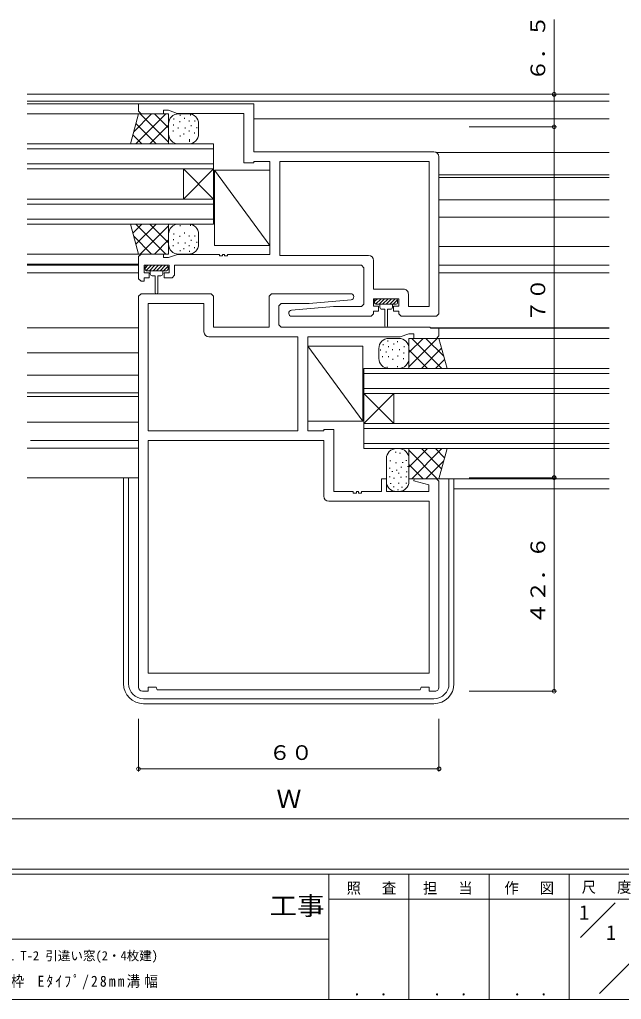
# Model space of a CAD drawing. Units: millimetres on the paper. Extents: x -297 to 270, y -210 to 193.
# Drawn here: x 11.3 to 131.4, y -210 to -14.5 of the extents above; entities that cross this region are included whole.
import ezdxf
from ezdxf.enums import TextEntityAlignment as Align

# ---------------------------------------------------------------- set-up
doc = ezdxf.new("R2010")
doc.units = ezdxf.units.MM
for name, color, linetype, lineweight in [('0-1_YKK_ZWAK', 7, 'Continuous', 9), ('0-3_YKK_11', 7, 'Continuous', 9), ('0-4_YKK_12', 2, 'Continuous', 9), ('0-6_YKK_13', 4, 'Continuous', 9), ('0-7_YKK_D', 6, 'Continuous', 9)]:
    doc.layers.add(name, color=color, linetype=linetype, lineweight=lineweight)
doc.layers.add('0-2_USER1', color=7, linetype='Continuous')
doc.styles.add('ＭＳ ゴシック', font='')
doc.styles.get('ＭＳ ゴシック').set_extended_font_data('MS Gothic')

msp = doc.modelspace()

# ---------------------------------------------------------------- linework, layer by layer
at = {"layer": '0-1_YKK_ZWAK'}
for p, q in [((255, -184), (-295, -184)), ((228, -185), (-295, -185)), ((73, -185), (73, -210)), ((89, -185), (89, -210)), ((105, -185), (105, -210)), ((121, -185), (121, -210)), ((121.703, -189.999), (73, -189.999)), ((121.703, -189.999), (136, -189.999)), ((123.264, -197.669), (130.188, -190.745)), ((-19, -197.999), (73, -197.999)), ((127.052, -208.818), (133.854, -202.015)), ((-295, -210), (228, -210))]:
    msp.add_line(p, q, dxfattribs=at)
at = {"layer": '0-3_YKK_11'}
for p, q in [((35.001, -31.3), (35.001, -32.8)), ((58.001, -31.3), (35.001, -31.3)), ((35.001, -32.8), (35.501, -33.3)), ((40.001, -32.6), (41.001, -32.6)), ((40.001, -33.3), (40.001, -32.6)), ((41.001, -32.6), (42.732, -33.23)), ((42.732, -33.23), (56.001, -33.23)), ((56.001, -33.23), (56.001, -43.1)), ((58.001, -40.9), (58.001, -31.3)), ((35.501, -33.3), (40.001, -33.3)), ((94.001, -40.9), (58.001, -40.9)), ((58.001, -42.83), (61.201, -42.83)), ((58.001, -43.1), (58.001, -42.83)), ((61.201, -42.83), (61.201, -61.35)), ((63.201, -61.57), (63.201, -42.83)), ((63.201, -42.83), (93.071, -42.83)), ((93.071, -42.83), (93.071, -71.77)), ((95.001, -73.2), (95.001, -41.9)), ((56.001, -43.1), (58.001, -43.1)), ((35.501, -61.3), (35.001, -61.8)), ((35.001, -61.8), (35.001, -66.2)), ((40.001, -61.3), (35.501, -61.3)), ((40.001, -62), (40.001, -61.3)), ((41.001, -62), (40.001, -62)), ((42.787, -61.35), (41.001, -62)), ((51.204, -61.35), (42.787, -61.35)), ((51.204, -61.65), (51.204, -61.35)), ((51.804, -61.65), (51.204, -61.65)), ((51.804, -61.35), (51.804, -61.65)), ((52.204, -61.35), (51.804, -61.35)), ((52.204, -61.65), (52.204, -61.35)), ((52.804, -61.65), (52.204, -61.65)), ((52.804, -61.35), (52.804, -61.65)), ((61.201, -61.35), (52.804, -61.35)), ((80.931, -61.57), (63.201, -61.57)), ((36.101, -63.5), (41.101, -63.5)), ((36.101, -65), (36.101, -63.5)), ((41.101, -63.5), (41.101, -65)), ((42.201, -63.5), (79.501, -63.5)), ((42.201, -65.5), (42.201, -63.5)), ((79.501, -63.5), (80.001, -64)), ((80.001, -64), (80.001, -71.27)), ((81.931, -68.27), (81.931, -62.57)), ((35.001, -66.2), (35.501, -66.7)), ((37.101, -65), (36.101, -65)), ((36.101, -66), (37.101, -66)), ((36.101, -66.7), (36.101, -66)), ((37.101, -66), (37.101, -65)), ((40.101, -65), (40.101, -66)), ((41.101, -65), (40.101, -65)), ((40.101, -66), (41.701, -66)), ((41.701, -66), (42.201, -65.5)), ((35.501, -66.7), (36.101, -66.7)), ((87.901, -68.27), (81.931, -68.27)), ((35.001, -69.701), (35.501, -69.201)), ((35.001, -147.7), (35.001, -69.701)), ((35.501, -69.201), (49.501, -69.201)), ((49.501, -69.201), (50.001, -69.701)), ((50.001, -69.701), (50.001, -75.901)), ((61.071, -69.7), (61.571, -69.2)), ((61.071, -75.901), (61.071, -69.7)), ((61.571, -69.2), (77.401, -69.2)), ((81.931, -70.2), (86.971, -70.2)), ((81.931, -71.7), (81.931, -70.2)), ((86.971, -70.2), (86.971, -71.7)), ((88.901, -71.77), (88.901, -69.27)), ((36.931, -71.131), (48.071, -71.131)), ((36.931, -96.57), (36.931, -71.131)), ((48.071, -71.131), (48.071, -76.831)), ((63.501, -71.13), (63.001, -71.63)), ((63.001, -71.63), (63.001, -75.4)), ((69.083, -71.13), (63.501, -71.13)), ((73.92, -71.77), (65.549, -72.503)), ((77.453, -70.398), (69.083, -71.13)), ((79.501, -71.77), (73.92, -71.77)), ((80.001, -71.27), (79.501, -71.77)), ((82.951, -71.7), (81.931, -71.7)), ((82.951, -72.7), (82.951, -71.7)), ((85.951, -71.7), (85.951, -72.7)), ((86.971, -71.7), (85.951, -71.7)), ((93.071, -71.77), (88.901, -71.77)), ((65.601, -73.7), (81.431, -73.7)), ((81.431, -73.7), (81.931, -73.2)), ((81.931, -72.7), (82.951, -72.7)), ((81.931, -73.2), (81.931, -72.7)), ((85.951, -72.7), (86.971, -72.7)), ((86.971, -72.7), (86.971, -73.2)), ((86.971, -73.2), (87.471, -73.7)), ((87.471, -73.7), (94.502, -73.7)), ((94.502, -73.7), (95.001, -73.2)), ((50.001, -75.901), (61.071, -75.901)), ((63.001, -75.4), (63.501, -75.9)), ((63.501, -75.9), (93.201, -75.9)), ((93.201, -75.9), (93.401, -76.1)), ((93.401, -76.1), (95.001, -76.1)), ((95.001, -76.1), (95.001, -77.6)), ((49.071, -77.831), (66.801, -77.831)), ((66.801, -77.831), (66.801, -96.57)), ((68.801, -77.83), (68.801, -96.57)), ((87.27, -77.83), (68.801, -77.83)), ((89.001, -77.2), (87.27, -77.83)), ((90.001, -77.2), (89.001, -77.2)), ((90.001, -78.1), (90.001, -77.2)), ((94.501, -78.1), (90.001, -78.1)), ((95.001, -77.6), (94.501, -78.1)), ((66.801, -96.57), (36.931, -96.57)), ((68.801, -96.57), (72.001, -96.57)), ((72.001, -96.3), (74.001, -96.3)), ((72.001, -96.57), (72.001, -96.3)), ((74.001, -96.3), (74.001, -108.67)), ((36.931, -98.5), (36.931, -144.9)), ((72.001, -98.5), (36.931, -98.5)), ((72.001, -109.6), (72.001, -98.5)), ((83.501, -106.1), (84.501, -106.1)), ((83.501, -108.67), (83.501, -106.1)), ((84.501, -106.1), (84.501, -108.67)), ((89.974, -106.535), (90.031, -106.1)), ((93.001, -107.346), (89.974, -106.535)), ((90.031, -106.1), (94.501, -106.1)), ((93.001, -108.67), (93.001, -107.346)), ((94.501, -106.1), (95.001, -106.6)), ((95.001, -106.6), (95.001, -147.7)), ((74.001, -108.67), (77.901, -108.67)), ((77.901, -108.67), (77.901, -108.97)), ((77.901, -108.97), (78.501, -108.97)), ((78.501, -108.67), (78.901, -108.67)), ((78.501, -108.97), (78.501, -108.67)), ((78.901, -108.67), (78.901, -108.97)), ((78.901, -108.97), (79.501, -108.97)), ((79.501, -108.67), (83.501, -108.67)), ((79.501, -108.97), (79.501, -108.67)), ((84.501, -108.67), (93.001, -108.67)), ((93.071, -110.6), (73.001, -110.6)), ((93.071, -144.9), (93.071, -110.6)), ((36.931, -144.9), (93.071, -144.9)), ((36.931, -148.5), (35.801, -148.5)), ((38.528, -147.7), (36.931, -147.7)), ((36.931, -147.7), (36.931, -148.5)), ((38.751, -148.2), (38.528, -147.7)), ((91.251, -148.2), (38.751, -148.2)), ((91.475, -147.7), (91.251, -148.199)), ((93.051, -147.7), (91.475, -147.7)), ((93.051, -148.5), (93.051, -147.7)), ((94.201, -148.5), (93.051, -148.5))]:
    msp.add_line(p, q, dxfattribs=at)
for centre, radius, start, end in [((94.001, -41.9), 1, 0, 90), ((80.931, -62.57), 1, 0, 90), ((87.901, -69.27), 1, 359.99911, 90), ((77.401, -69.8), 0.6, 274.99396, 90), ((65.601, -73.1), 0.6, 94.99997, 270), ((49.071, -76.831), 1, 180, 270), ((73.001, -109.6), 1, 180, 270), ((35.801, -147.7), 0.8, 180, 270), ((94.201, -147.7), 0.8, 270, 0.00041)]:
    msp.add_arc(centre, radius, start, end, dxfattribs=at)
at = {"layer": '0-4_YKK_12'}
for p, q in [((12.751, -29.4), (128.977, -29.4)), ((12.751, -30.8), (128.977, -30.8)), ((12.751, -31.301), (35.301, -31.301)), ((12.751, -33.3), (35.501, -33.3)), ((128.977, -34.3), (58.001, -34.3)), ((12.751, -39.3), (50.002, -39.3)), ((12.751, -40.3), (50.002, -40.3)), ((50.002, -39.3), (50.002, -55.301)), ((128.977, -41), (94.437, -41)), ((12.751, -43.301), (50.002, -43.301)), ((12.751, -44.301), (50.002, -44.301)), ((50.002, -44.301), (44.001, -50.3)), ((95.001, -45.5), (128.977, -45.5)), ((128.977, -46), (95.001, -46)), ((12.751, -50.3), (50.002, -50.3)), ((128.977, -50.45), (95.001, -50.45)), ((12.751, -51.3), (50.002, -51.3)), ((12.751, -54.301), (50.002, -54.301)), ((128.977, -53.95), (95.001, -53.95)), ((12.751, -55.301), (50.002, -55.301)), ((128.977, -59.8), (95.001, -59.8)), ((35.001, -61.301), (12.751, -61.301)), ((35.001, -63.3), (12.751, -63.3)), ((12.751, -63.5), (35.001, -63.5)), ((95.001, -63.5), (128.977, -63.5)), ((12.751, -65), (35.001, -65)), ((95.001, -65), (128.977, -65)), ((12.751, -76), (35.001, -76)), ((128.977, -76), (93.3, -76)), ((94.712, -76.1), (128.977, -76.1)), ((95.001, -78.1), (128.977, -78.1)), ((12.751, -81), (35.001, -81)), ((12.751, -85.45), (35.001, -85.45)), ((80.001, -84.1), (128.977, -84.1)), ((80.001, -84.1), (80.001, -100.1)), ((80.001, -85.1), (128.977, -85.1)), ((12.751, -88.947), (35.001, -88.947)), ((12.751, -89.7), (35.001, -89.7)), ((80.001, -88.1), (128.977, -88.1)), ((80.001, -95.1), (86.001, -89.1)), ((80.001, -89.1), (86.001, -95.1)), ((80.001, -89.1), (128.977, -89.1)), ((86.001, -89.1), (86.001, -95.1)), ((12.751, -94.8), (35.001, -94.8)), ((80.001, -95.1), (128.977, -95.1)), ((80.001, -96.1), (128.977, -96.1)), ((13.426, -98.5), (35.001, -98.5)), ((80.001, -99.1), (128.977, -99.1)), ((12.751, -100), (35.001, -100)), ((80.001, -100.1), (128.977, -100.1)), ((12.751, -105.9), (35.001, -105.9)), ((94.517, -106.1), (128.977, -106.1)), ((98.001, -108.1), (128.977, -108.1))]:
    msp.add_line(p, q, dxfattribs=at)
msp.add_lwpolyline([(50.002, -50.3), (44.001, -44.301), (44.001, -50.3)], dxfattribs=at)
at = {"layer": '0-6_YKK_13'}
for p, q in [((33.394, -39.3), (35.001, -33.301)), ((34.044, -36.872), (37.616, -33.301)), ((34.445, -39.3), (40.445, -33.301)), ((41.001, -33.301), (35.001, -33.301)), ((41.001, -38.958), (35.345, -33.301)), ((41.001, -36.129), (38.173, -33.301)), ((41.001, -39.3), (41.001, -33.301)), ((42.083, -34.455), (42.083, -34.255)), ((43.001, -33.301), (45.002, -33.301)), ((43.227, -34.946), (43.227, -34.746)), ((43.308, -33.72), (43.308, -33.52)), ((44.207, -34.292), (44.207, -34.092)), ((45.106, -34.864), (45.106, -34.664)), ((45.352, -33.638), (45.352, -33.438)), ((46.251, -34.864), (46.251, -34.664)), ((38.516, -39.3), (34.476, -35.261)), ((37.273, -39.3), (41.001, -35.572)), ((41.001, -36.401), (41.001, -35.301)), ((41.919, -36.825), (41.919, -36.625)), ((42.001, -35.599), (42.001, -35.399)), ((42.9, -36.253), (42.9, -36.053)), ((44.289, -36.253), (44.289, -36.053)), ((45.106, -36.825), (45.106, -36.625)), ((45.515, -35.763), (45.515, -35.563)), ((46.169, -37.234), (46.169, -37.034)), ((46.659, -36.172), (46.659, -35.972)), ((47.002, -37.301), (47.002, -35.301)), ((35.688, -39.3), (33.879, -37.491)), ((43.308, -37.806), (43.308, -37.606)), ((44.044, -37.397), (44.044, -37.197)), ((45.188, -38.869), (45.188, -38.384)), ((43.001, -39.301), (45.002, -39.301)), ((50.201, -44.551), (50.201, -59.551)), ((50.201, -44.551), (61.201, -59.551)), ((61.201, -44.551), (50.201, -44.551)), ((61.201, -59.551), (61.201, -44.551)), ((33.394, -55.301), (35.001, -61.301)), ((33.879, -57.11), (35.688, -55.301)), ((40.445, -61.301), (34.444, -55.301)), ((34.476, -59.341), (38.516, -55.301)), ((35.345, -61.301), (41.001, -55.644)), ((41.001, -59.029), (37.273, -55.301)), ((41.001, -61.301), (41.001, -55.301)), ((43.001, -55.301), (45.002, -55.301)), ((43.308, -55.72), (43.308, -55.52)), ((45.352, -55.638), (45.352, -55.438)), ((37.616, -61.301), (34.044, -57.729)), ((38.173, -61.301), (41.001, -58.472)), ((41.001, -59.301), (41.001, -58.201)), ((42.001, -58.499), (42.001, -58.299)), ((42.083, -57.355), (42.083, -57.155)), ((43.227, -57.846), (43.227, -57.646)), ((44.207, -57.192), (44.207, -56.992)), ((45.106, -57.764), (45.106, -57.564)), ((45.515, -58.663), (45.515, -58.463)), ((46.251, -57.764), (46.251, -57.564)), ((47.002, -59.301), (47.002, -56.856)), ((41.919, -59.725), (41.919, -59.525)), ((42.9, -59.153), (42.9, -58.953)), ((43.308, -60.706), (43.308, -60.506)), ((44.044, -60.297), (44.044, -60.097)), ((44.289, -59.153), (44.289, -58.953)), ((45.106, -59.725), (45.106, -59.525)), ((46.169, -60.134), (46.169, -59.934)), ((46.659, -59.072), (46.659, -58.872)), ((50.201, -59.551), (61.201, -59.551)), ((35.001, -61.301), (41.001, -61.301)), ((43.001, -61.301), (45.002, -61.301)), ((45.188, -60.869), (45.188, -60.669)), ((36.301, -64.075), (36.876, -63.5)), ((36.301, -63.8), (36.301, -64.3)), ((36.5, -64.583), (37.583, -63.5)), ((40.601, -63.5), (36.601, -63.5)), ((37.19, -64.6), (38.29, -63.5)), ((37.897, -64.6), (38.997, -63.5)), ((38.604, -64.6), (39.704, -63.5)), ((39.311, -64.6), (40.411, -63.5)), ((40.018, -64.6), (40.892, -63.727)), ((40.901, -64.3), (40.901, -63.8)), ((36.601, -64.6), (38.601, -64.6)), ((37.351, -64.6), (37.351, -65.2)), ((37.751, -65.6), (38.351, -65.6)), ((38.351, -68.951), (38.351, -65.6)), ((38.601, -64.6), (40.601, -64.6)), ((38.851, -65.6), (39.451, -65.6)), ((38.851, -65.6), (38.851, -68.951)), ((39.851, -65.2), (39.851, -64.6)), ((82.152, -70.775), (82.726, -70.2)), ((82.351, -71.283), (83.433, -70.2)), ((86.452, -70.2), (82.452, -70.2)), ((83.04, -71.3), (84.14, -70.2)), ((83.747, -71.3), (84.847, -70.2)), ((84.455, -71.3), (85.555, -70.2)), ((85.162, -71.3), (86.262, -70.2)), ((82.152, -70.5), (82.152, -71)), ((82.452, -71.3), (84.452, -71.3)), ((83.202, -71.3), (83.202, -71.9)), ((83.602, -72.3), (84.202, -72.3)), ((84.201, -75.651), (84.201, -72.3)), ((84.452, -71.3), (86.452, -71.3)), ((84.701, -72.3), (84.701, -75.651)), ((84.702, -72.3), (85.302, -72.3)), ((85.702, -71.9), (85.702, -71.3)), ((85.869, -71.3), (86.742, -70.427)), ((86.752, -71), (86.752, -70.5)), ((87.001, -78.1), (85.001, -78.1)), ((94.658, -78.1), (89.001, -83.757)), ((89.001, -78.1), (89.001, -84.099)), ((95.001, -78.1), (89.001, -78.1)), ((91.829, -78.1), (89.001, -80.928)), ((89.558, -78.1), (95.557, -84.099)), ((92.386, -78.1), (95.958, -81.672)), ((96.608, -84.099), (95.001, -78.1)), ((68.801, -79.647), (68.801, -94.647)), ((68.801, -79.647), (79.801, -94.647)), ((79.801, -79.647), (68.801, -79.647)), ((79.801, -94.647), (79.801, -79.647)), ((83.001, -80.1), (83.001, -82.202)), ((83.833, -79.267), (83.833, -79.467)), ((84.814, -78.531), (84.814, -78.731)), ((84.896, -79.675), (84.896, -79.875)), ((85.958, -79.103), (85.958, -79.303)), ((86.694, -78.695), (86.694, -78.895)), ((88.083, -79.675), (88.083, -79.875)), ((89.001, -80.1), (89.001, -81.2)), ((95.526, -80.06), (91.487, -84.099)), ((83.343, -80.329), (83.343, -80.529)), ((83.752, -81.637), (83.752, -81.837)), ((84.487, -80.738), (84.487, -80.938)), ((84.896, -81.637), (84.896, -81.837)), ((85.713, -80.247), (85.713, -80.447)), ((86.776, -81.555), (86.776, -81.755)), ((87.102, -80.247), (87.102, -80.447)), ((87.92, -82.045), (87.92, -82.245)), ((88.001, -80.901), (88.001, -81.101)), ((89.001, -80.372), (92.729, -84.099)), ((84.651, -83.763), (84.651, -83.963)), ((85.795, -82.209), (85.795, -82.409)), ((86.694, -83.681), (86.694, -83.881)), ((96.124, -82.291), (94.315, -84.099)), ((87.001, -84.1), (85.001, -84.1)), ((68.801, -94.647), (79.801, -94.647)), ((86.275, -100.79), (86.475, -100.79)), ((86.501, -100.1), (87.001, -100.1)), ((87.107, -101.028), (87.307, -101.028)), ((92.73, -100.099), (89.001, -103.828)), ((89.001, -100.099), (89.001, -106.1)), ((89.001, -100.443), (94.658, -106.1)), ((95.558, -100.099), (89.558, -106.1)), ((91.486, -100.099), (95.526, -104.14)), ((94.314, -100.099), (96.124, -101.909)), ((96.609, -100.099), (95.001, -106.1)), ((84.501, -102.1), (84.501, -106.65)), ((85.205, -102.523), (85.405, -102.523)), ((86.334, -102.939), (86.534, -102.939)), ((87.643, -102.879), (87.843, -102.879)), ((88.356, -102.463), (88.556, -102.463)), ((89.001, -103), (89.001, -106.65)), ((89.001, -103.272), (91.829, -106.1)), ((95.958, -102.528), (92.386, -106.1)), ((85.026, -104.009), (85.226, -104.009)), ((85.561, -104.663), (85.761, -104.663)), ((86.453, -104.425), (86.653, -104.425)), ((86.87, -105.02), (87.07, -105.02)), ((87.405, -103.831), (87.605, -103.831)), ((88.475, -104.723), (88.675, -104.723)), ((88.713, -103.652), (88.913, -103.652)), ((32.001, -105.9), (32.001, -147)), ((33.001, -105.9), (33.001, -147)), ((85.026, -105.734), (85.226, -105.734)), ((85.264, -107.042), (85.464, -107.042)), ((85.918, -105.971), (86.118, -105.971)), ((86.87, -106.982), (87.07, -106.982)), ((87.345, -105.793), (87.545, -105.793)), ((88.356, -106.982), (88.556, -106.982)), ((88.416, -105.734), (88.616, -105.734)), ((89.001, -106.1), (95.001, -106.1)), ((97.001, -147), (97.001, -106.1)), ((98.001, -147), (98.001, -106.1)), ((85.859, -107.755), (86.059, -107.755)), ((86.501, -108.65), (87.001, -108.65)), ((86.691, -108.35), (86.891, -108.35)), ((87.524, -107.815), (87.724, -107.815)), ((36.001, -150), (94.001, -150)), ((36.001, -151), (94.001, -151))]:
    msp.add_line(p, q, dxfattribs=at)
for centre, radius, start, end in [((43.001, -35.301), 2, 90, 180), ((45.002, -35.301), 2, 0, 90), ((43.001, -37.301), 2, 180, 270), ((45.002, -37.301), 2, 270, 0), ((43.001, -57.301), 2, 90, 180), ((45.002, -57.301), 2, 0, 90), ((43.001, -59.301), 2, 180, 270), ((45.002, -59.301), 2, 270, 359.99998), ((36.601, -63.8), 0.3, 90, 180), ((36.601, -64.3), 0.3, 180, 270), ((40.601, -63.8), 0.3, 0, 90), ((40.601, -64.3), 0.3, 270, 0), ((37.751, -65.2), 0.4, 180, 270), ((39.451, -65.2), 0.4, 270, 359.9978), ((38.601, -68.951), 0.25, 180.056, 0), ((82.452, -70.5), 0.3, 90, 180), ((86.452, -70.5), 0.3, 0, 90), ((82.452, -71), 0.3, 180, 270), ((83.602, -71.9), 0.4, 180, 270), ((85.302, -71.9), 0.4, 270, 359.9978), ((86.452, -71), 0.3, 270, 0), ((84.451, -75.651), 0.25, 180.056, 0), ((85.001, -80.1), 2, 90, 180), ((87.001, -80.1), 2, 0, 90), ((85.001, -82.1), 2, 180, 270), ((87.001, -82.1), 2, 270, 0), ((86.501, -102.1), 2, 90, 180), ((87.001, -102.1), 2, 0, 90), ((86.501, -106.65), 2, 180, 270), ((87.001, -106.65), 2, 270, 359.99998), ((36.001, -147), 4, 180, 270), ((36.001, -147), 3, 180.00029, 270), ((94.001, -147), 3, 270, 359.99969), ((94.001, -147), 4, 270, 359.99977)]:
    msp.add_arc(centre, radius, start, end, dxfattribs=at)
at = {"layer": '0-7_YKK_D'}
for p, q in [((118.001, -14.5), (118.001, -35.9)), ((101.001, -35.9), (118.501, -35.9)), ((101.001, -35.9), (118.501, -35.9)), ((118.001, -105.9), (118.001, -35.9)), ((101.001, -105.9), (118.501, -105.9)), ((101.001, -105.9), (118.501, -105.9)), ((118.001, -148.5), (118.001, -105.9)), ((101.001, -148.5), (118.501, -148.5)), ((35.001, -154), (35.001, -164.5)), ((95.001, -154), (95.001, -164.5)), ((35.001, -164), (95.001, -164)), ((-90, -174), (220, -174))]:
    msp.add_line(p, q, dxfattribs=at)
for centre, start, end in [((118.001, -29.4), 0, 180), ((118.001, -29.4), 180, 0), ((118.001, -35.9), 0, 180), ((118.001, -35.9), 0, 180), ((118.001, -35.9), 180, 0), ((118.001, -35.9), 180, 0), ((118.001, -105.9), 0, 180), ((118.001, -105.9), 0, 180), ((118.001, -105.9), 180, 0), ((118.001, -105.9), 180, 0), ((118.001, -148.5), 0, 180), ((118.001, -148.5), 180, 0), ((35.001, -164), 0, 180), ((35.001, -164), 180, 0), ((95.001, -164), 0, 180), ((95.001, -164), 180, 0)]:
    msp.add_arc(centre, 0.375, start, end, dxfattribs=at)

# ---------------------------------------------------------------- texts
at = {"layer": '0-1_YKK_ZWAK', "color": 3, "style": 'ＭＳ ゴシック', "width": 1.1}
msp.add_text('工事', height=3.666, dxfattribs=at).set_placement((61.165, -194.254), align=Align.BOTTOM_LEFT)
at = {"layer": '0-1_YKK_ZWAK', "char_height": 2.199, "attachment_point": 7, "style": 'ＭＳ ゴシック'}
for s, insert in [('\\T1.24;\\W0.95;照\\~\\~査', (76.564, -189.129)), ('\\T1.24;\\W0.95;担\\~\\~当', (91.825, -189.129)), ('\\T1.24;\\W0.95;作\\~\\~図', (108.086, -189.116)), ('\\T1.24;\\W0.95;尺\\~\\~度', (123.509, -188.955)), ('\\T1.24;\\W0.95;\\~．\\~．', (76.182, -209.247)), ('\\T1.24;\\W0.95;\\~．\\~．', (92.182, -209.247)), ('\\T1.24;\\W0.95;\\~．\\~．', (108.182, -209.247))]:
    msp.add_mtext(s, dxfattribs=dict(at, insert=insert))
at = {"layer": '0-2_USER1', "style": 'ＭＳ ゴシック'}
for p in [(123, -194.999), (128.381, -198.999)]:
    msp.add_text('1', height=2.933, dxfattribs=at).set_placement(p, align=Align.BOTTOM_LEFT)
at = {"layer": '0-2_USER1', "color": 4, "style": 'ＭＳ ゴシック'}
msp.add_text("R's70FL T-2 引違い窓(2・4枚建)", height=1.833, dxfattribs=at).set_placement((1.44, -202.749), align=Align.BOTTOM_LEFT)
at = {"layer": '0-2_USER1', "insert": (5.942, -207.999), "char_height": 2.199, "attachment_point": 7, "style": 'ＭＳ ゴシック'}
msp.add_mtext('\\T1.32;\\W0.9;RC枠\\~Eﾀｲﾌﾟ/28mm溝幅', dxfattribs=at)
at = {"layer": '0-7_YKK_D', "color": 7, "style": 'ＭＳ ゴシック', "width": 1.1}
for s, p in [('６．５', (117.101, -26.782)), ('７０', (117.101, -74.882)), ('４２．６', (117.101, -135.182))]:
    msp.add_text(s, height=2.933, rotation=90, dxfattribs=at).set_placement(p, align=Align.BOTTOM_LEFT)
msp.add_text('６０', height=2.933, dxfattribs=at).set_placement((61.019, -163.1), align=Align.BOTTOM_LEFT)
at = {"layer": '0-7_YKK_D', "color": 3, "style": 'ＭＳ ゴシック'}
msp.add_text('Ｗ', height=3.666, dxfattribs=at).set_placement((62.537, -172.9), align=Align.BOTTOM_LEFT)

doc.saveas('drawing.dxf')
